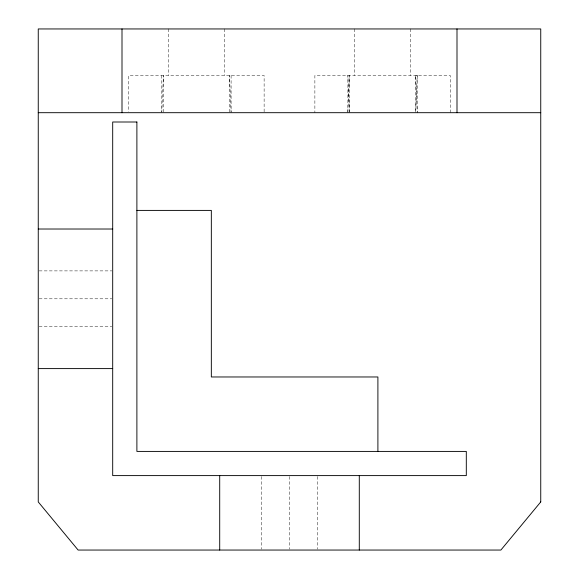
<?xml version="1.0" encoding="UTF-8"?>
<svg xmlns="http://www.w3.org/2000/svg" width="579" height="579" viewBox="0 0 579 579"><rect width="100%" height="100%" fill="white"/><g stroke="black" fill="none" stroke-linecap="round" stroke-linejoin="round"><path stroke-width="0.43" stroke-dasharray="2.9 2.17" d="M161.802 112.695L163.416 75.48L163.416 112.695M415.628 111.812L417.198 75.48L415.584 75.545M347.827 111.805L349.521 75.48L349.521 112.695M39.155 270.892L111.805 270.892M39.155 298.807L111.805 298.807M39.155 326.722L111.805 326.722M349.484 111.812L347.907 75.48L347.907 112.695M231.093 112.695L229.479 75.48L229.479 112.695M450.23 112.695L450.23 75.48L314.875 75.48L314.875 112.695M417.198 75.48L417.198 112.695L415.584 75.48L415.584 112.695M410.468 28.95L410.468 75.48M354.637 28.95L354.637 75.48M317.415 476.503L317.415 549.153M289.5 476.503L289.5 549.153M264.125 111.812L264.125 75.48L128.77 75.48L128.77 111.812M261.585 476.503L261.585 549.153M231.093 75.48L231.093 111.812M224.363 28.95L224.363 75.48M168.532 28.95L168.532 75.48M161.802 75.48L161.802 111.812"/><path stroke-width="0.87" d="M38.257 112.695L540.743 112.695M136.89 210.401L211.335 210.401L211.335 376.972L377.899 376.972L377.899 451.41M38.257 229.016L112.695 229.016M38.257 368.599L112.695 368.599M456.997 28.95L456.997 112.695M359.291 475.605L359.291 550.05M219.709 475.605L219.709 550.05M122.003 28.95L122.003 112.695M540.743 501.928L500.878 550.05L78.122 550.05L38.257 501.928L38.257 28.95L540.743 28.95L540.743 501.928M136.89 122.003L112.695 122.003L112.695 475.605L466.305 475.605L466.305 451.41L136.89 451.41L136.89 122.003"/></g></svg>
